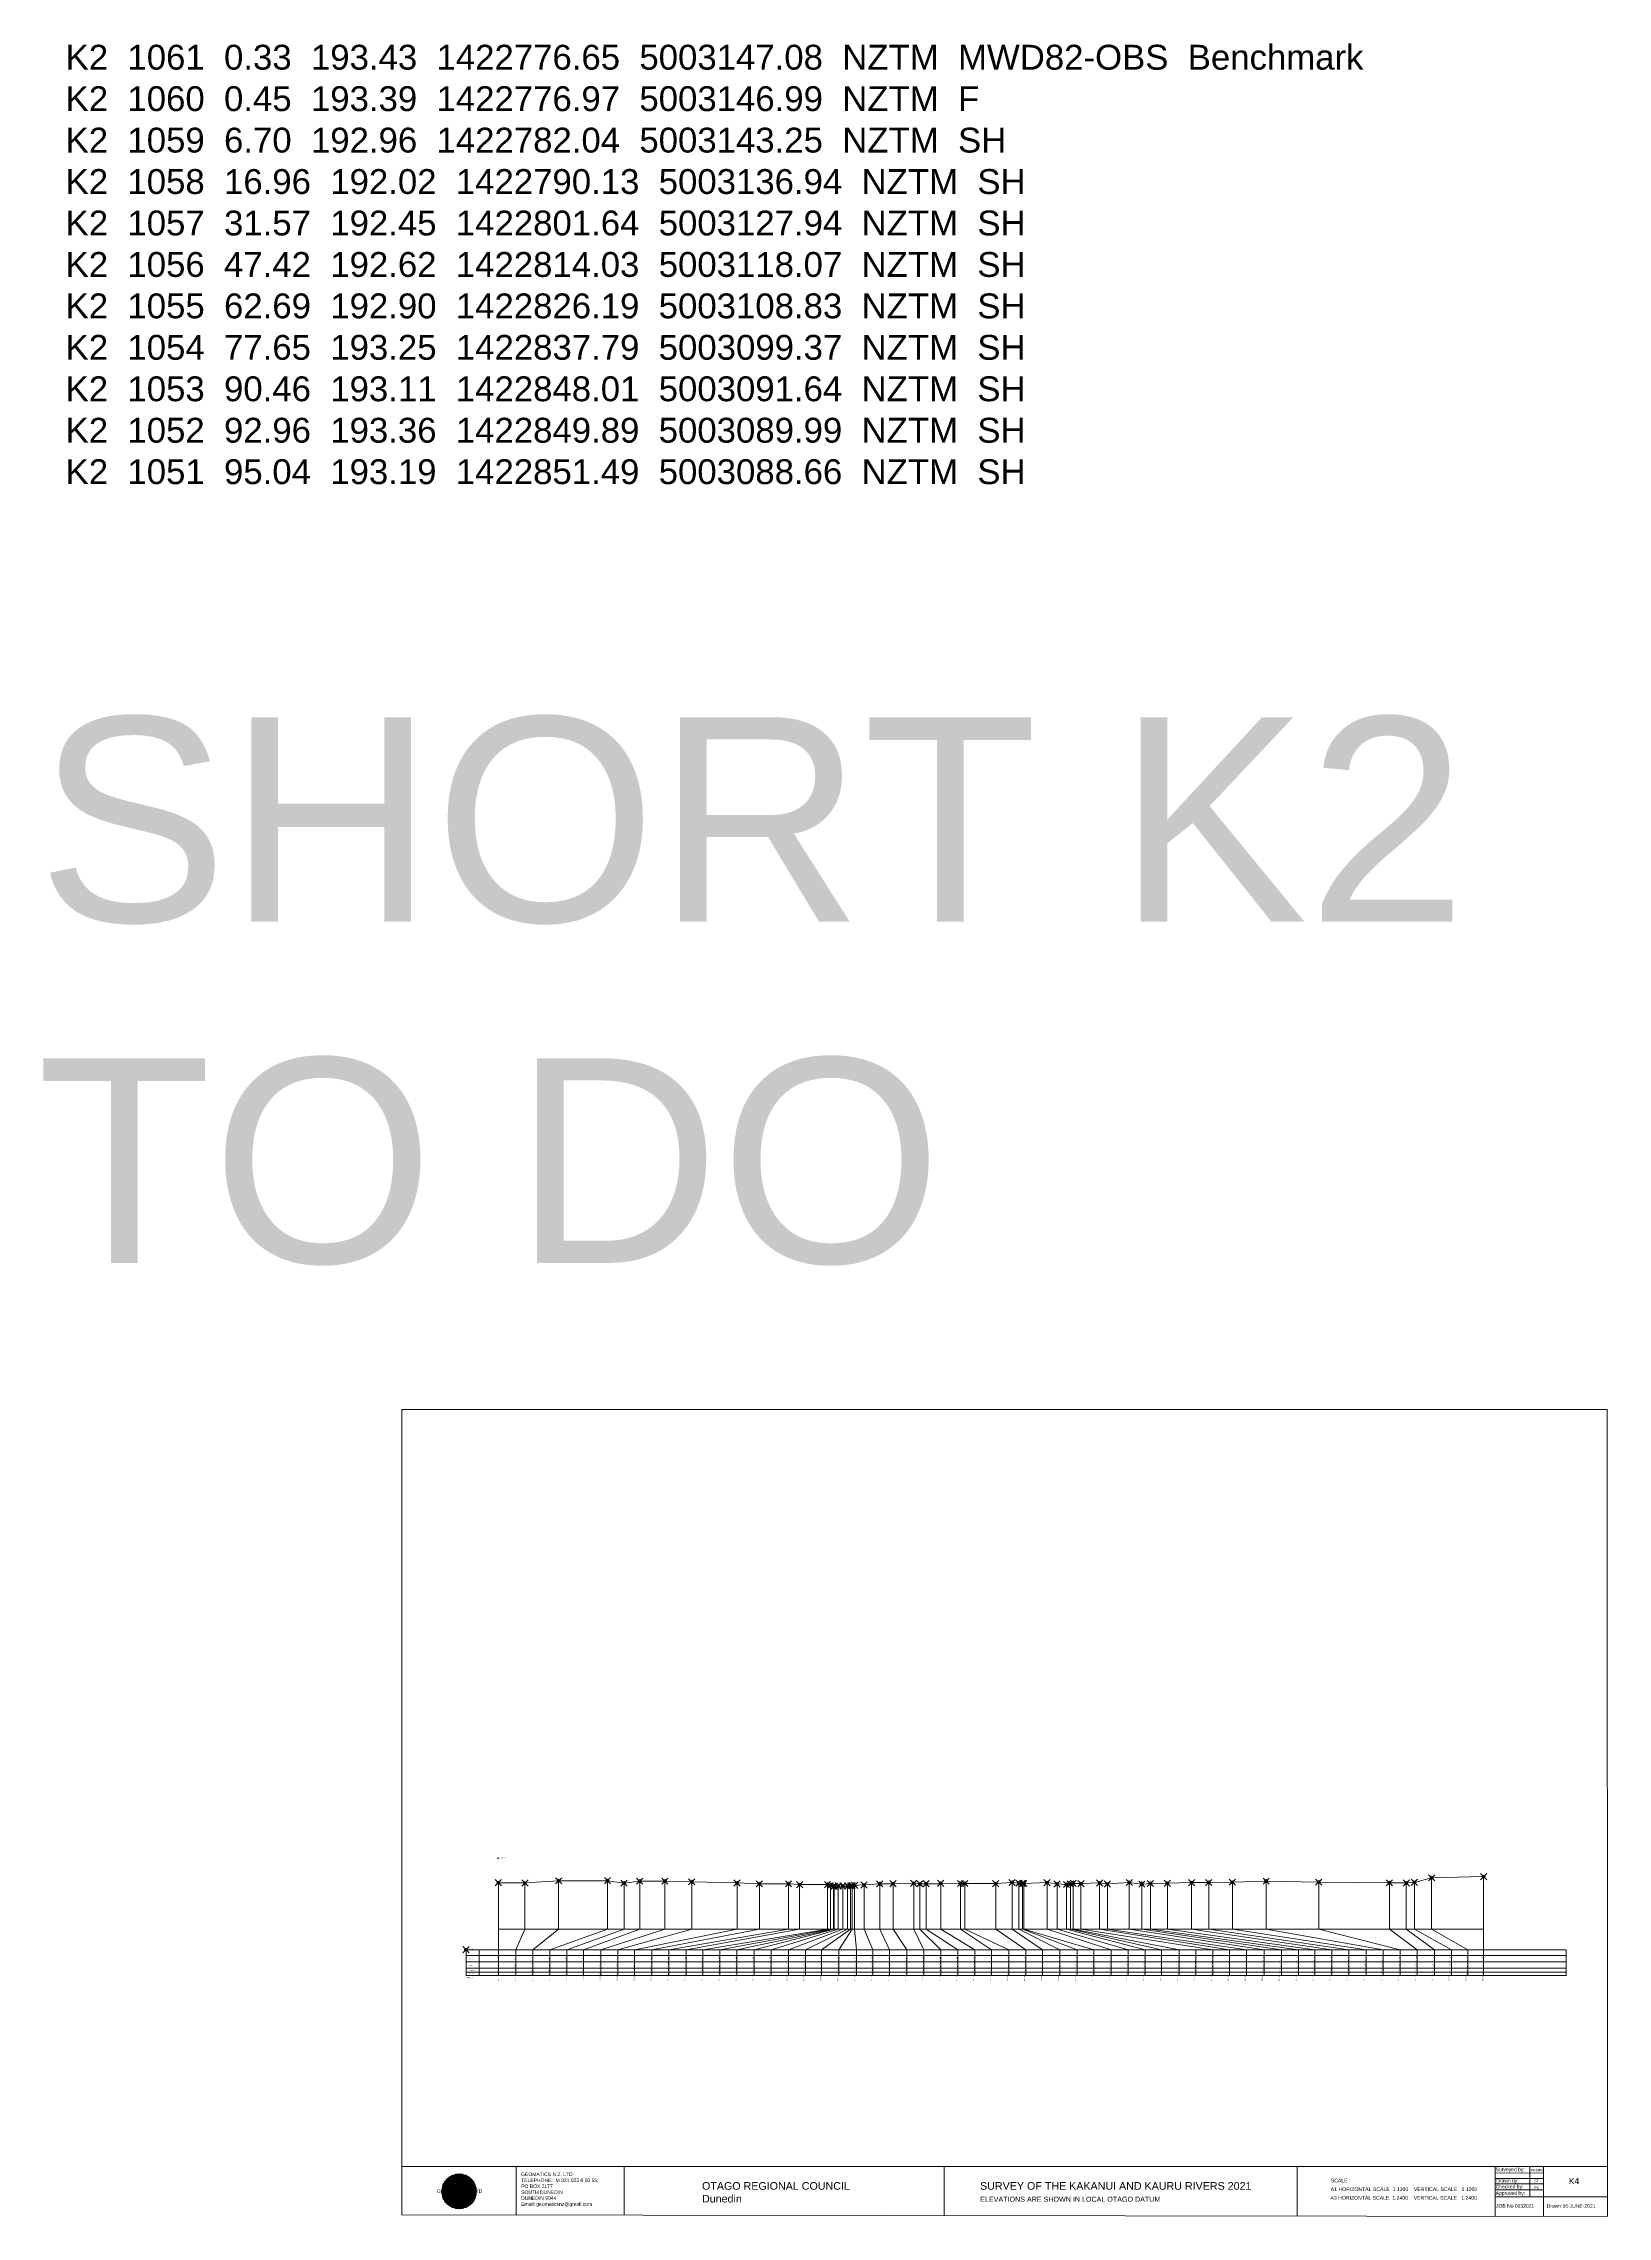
# Model space of a CAD drawing. Header units: millimetres. Extents: x -13548260 to 13046302109, y -19137686871 to 1424966580.
# Drawn here: x -11640657 to -10634557, y -26680 to 1371748 of the extents above; entities that cross this region are included whole.
import ezdxf

# ---------------------------------------------------------------- set-up
doc = ezdxf.new("R2010")
doc.units = ezdxf.units.MM
doc.header["$PDMODE"] = 35
doc.header["$PDSIZE"] = 2000
doc.layers.get('0').update_dxf_attribs({"lineweight": 0})
doc.layers.add('CODE', color=50, linetype='Continuous', lineweight=0)
doc.layers.add('geo', color=7, linetype='Continuous', lineweight=0)
doc.styles.get("Standard").update_dxf_attribs({"font": 'arial.ttf'})

# ---------------------------------------------------------------- blocks, each defined once
blk = doc.blocks.new('Geomatics_Circle_SPT')
at = {"layer": 'geo', "color": 2, "linetype": 'Continuous', "lineweight": 0}
for p, q in [((0, 25.2), (-25.2, 0)), ((-24.7, 4.9), (-4.9, 24.7)), ((-24.7, -4.9), (4.9, 24.7)), ((4.9, -24.7), (-24.7, 4.9)), ((-24.7, 0), (0, -24.7)), ((-9.7, 23.3), (-23.3, 9.6)), ((9.7, 23.3), (-23.3, -9.7)), ((-23.3, 9.7), (9.7, -23.3)), ((-21, 14), (-14, 21)), ((-21, -14), (14, 21)), ((14, -21), (-21, 14)), ((0, 0), (-17.8, 17.8)), ((0, 0), (-17.8, -17.8)), ((-14, 21), (21, -14)), ((21, 14), (-14, -21)), ((23.3, -9.7), (-9.7, 23.3)), ((-9.7, -23.3), (23.3, 9.7)), ((-4.9, 24.7), (24.7, -4.9)), ((24.7, 4.9), (-4.9, -24.7)), ((25.2, 0), (0, 25.2)), ((0, 0), (17.8, 17.8)), ((0, 0), (17.8, -17.8)), ((0, -24.8), (25.2, 0)), ((4.9, 24.7), (24.7, 4.9)), ((23.3, 9.7), (9.7, 23.3)), ((14, 21), (21, 14)), ((17.8, 18.1), (17.8, 18.1)), ((-4.9, -24.7), (-24.7, -4.9)), ((-23.3, -9.7), (-9.7, -23.3)), ((-14, -21), (-21, -14)), ((-17.8, -17.8), (-17.8, -17.8)), ((24.7, -4.9), (4.9, -24.7)), ((4.9, -24.7), (4.9, -24.7)), ((9.7, -23.3), (23.3, -9.7)), ((21, -14), (14, -21)), ((18.1, -17.8), (18.1, -17.8))]:
    blk.add_line(p, q, dxfattribs=at)
at = {"layer": 'geo', "color": 1, "linetype": 'Continuous', "lineweight": 0}
for p, q in [((-25.2, 0), (9.7, 23.3)), ((-25.2, 0), (-9.6, 23.3)), ((-25.2, 0), (23.3, 9.7)), ((-25.2, 0), (-23.3, 9.7)), ((-23.3, -9.7), (-25.2, 0)), ((-9.6, -23.3), (-25.2, 0)), ((9.7, -23.3), (-25.2, 0)), ((-4.9, 24.8), (-24.7, -4.9)), ((4.9, 24.7), (-24.7, 4.9)), ((14, 21), (-24.7, -4.9)), ((-14, 21), (-24.7, 4.9)), ((21, 14), (-24.7, 4.9)), ((-21, 14), (-24.7, -4.9)), ((0, 0), (-24.7, 4.9)), ((-24.7, 4.9), (-21, -14)), ((-24.7, 4.9), (-4.9, -24.7)), ((-24.7, 4.9), (14, -21)), ((-24.7, 4.9), (-24.7, 4.9)), ((0, 0), (-24.7, -4.9)), ((-23.3, 9.7), (0, 25.2)), ((-23.3, -9.6), (0, 25.2)), ((-23.3, -9.6), (17.8, 17.8)), ((-23.3, 9.7), (-17.8, 17.9)), ((-23.3, -9.6), (-17.8, 17.9)), ((-23.3, 9.7), (17.8, 17.8)), ((-17.8, -17.8), (-23.3, 9.7)), ((0, -25.2), (-23.3, 9.7)), ((-23.3, 9.7), (17.8, -17.8)), ((-23.3, 9.7), (25.2, 0)), ((-23.3, 9.4), (-23.3, 9.4)), ((-23.3, -9.7), (25.2, 0)), ((4.9, 24.8), (-21, -14)), ((-4.9, 24.7), (-21, 14)), ((14, 21), (-21, 14)), ((-14, 21), (-21, -14)), ((0, 0), (-21, 14)), ((-21, 14), (-14, -21)), ((-21, 14), (4.9, -24.7)), ((-21, 14), (-21, 14)), ((24.7, 4.9), (-21, 14)), ((0, 0), (-21, -14)), ((-17.9, 17.6), (-17.9, 17.6)), ((-17.8, 17.8), (9.7, 23.3)), ((-17.8, 17.8), (-9.6, 23.3)), ((-17.8, -17.8), (9.7, 23.3)), ((-17.8, -17.8), (-9.7, 23.3)), ((-9.7, -23.3), (-17.8, 17.8)), ((-17.8, 17.8), (9.7, -23.3)), ((-17.8, 17.8), (23.3, -9.6)), ((-17.8, 17.8), (23.3, 9.7)), ((-17.8, -17.8), (23.3, 9.7)), ((4.9, 24.7), (-14, 21)), ((-4.9, 24.7), (-14, -20.9)), ((0, 0), (-14, 21)), ((-14, 21), (-4.9, -24.7)), ((-14, 21), (-14, 21)), ((24.7, -4.9), (-14, 21)), ((21, 14), (-14, 21)), ((-14, -21), (24.7, 4.9)), ((0, 0), (-14, -21)), ((-9.8, 23.1), (-9.8, 23.1)), ((-9.7, 23.3), (0, 25.2)), ((-9.7, 23.3), (0, -25.2)), ((-9.7, -23.3), (0, 25.2)), ((-9.6, 23.3), (17.8, -17.8)), ((-9.6, 23.3), (25.2, 0)), ((-9.6, 23.3), (17.8, 17.8)), ((-9.6, -23.3), (17.8, 17.9)), ((25.2, 0), (-9.6, -23.3)), ((0, 0), (-4.9, 24.7)), ((-4.9, 24.7), (-4.9, 24.7)), ((21, -14), (-4.9, 24.7)), ((24.8, 4.9), (-4.9, 24.7)), ((14, 21), (-4.9, 24.7)), ((-4.9, -24.7), (21, 14)), ((0, 0), (-4.9, -24.7)), ((-0.2, 25.1), (-0.2, 25.1)), ((0, 25.2), (9.7, -23.3)), ((0, 25.2), (23.3, -9.7)), ((0, 25.2), (23.3, 9.7)), ((0, 25.2), (9.7, 23.3)), ((0, 0), (4.9, 24.7)), ((0, -25.2), (9.7, 23.3)), ((0, 0), (14, 21)), ((0, 0), (21, 14)), ((23.3, 9.7), (0, -25.2)), ((0, 0), (24.8, 4.9)), ((0, 0), (4.9, -24.7)), ((0, 0), (14, -21)), ((0, 0), (21, -14)), ((0, 0), (24.8, -4.9)), ((21, 14), (4.9, 24.8)), ((14, -21), (4.9, 24.7)), ((24.7, -4.9), (4.9, 24.7)), ((4.9, 24.7), (4.9, 24.7)), ((4.9, -24.7), (14, 21)), ((4.9, -24.7), (24.7, 4.9)), ((9.4, 23.3), (9.4, 23.3)), ((9.7, 23.3), (17.8, -17.8)), ((9.7, 23.3), (25.2, 0)), ((9.7, 23.3), (17.8, 17.9)), ((17.8, 17.8), (9.7, -23.3)), ((25.2, 0), (9.7, -23.3)), ((21, -14), (14, 21)), ((24.7, 4.9), (14, 21)), ((14, 21), (14, 21)), ((14, -21), (21, 14)), ((17.6, 17.9), (17.6, 17.9)), ((17.8, 17.8), (23.3, -9.7)), ((17.8, 17.8), (23.3, 9.7)), ((23.3, 9.7), (17.8, -17.8)), ((24.7, -4.9), (21, 14)), ((21, 14), (21, 14)), ((21, -14), (24.7, 4.9)), ((23.1, 9.8), (23.1, 9.8)), ((23.3, 9.7), (25.2, 0)), ((25.2, 0), (23.3, -9.6)), ((24.7, 4.9), (24.7, 4.9)), ((25.1, 0.2), (25.1, 0.2)), ((-25.2, 0), (23.3, -9.7)), ((-25.1, -0.2), (-25.1, -0.2)), ((-24.7, -4.9), (-24.7, -4.9)), ((-24.7, -4.9), (-14, -21)), ((-24.7, -4.9), (4.9, -24.7)), ((-24.7, -4.9), (21, -14)), ((-17.8, -17.8), (-23.3, -9.7)), ((0, -25.2), (-23.3, -9.6)), ((17.8, -17.8), (-23.3, -9.6)), ((-23.1, -9.8), (-23.1, -9.8)), ((-21, -14), (24.7, -4.9)), ((-21, -14), (-21, -14)), ((-21, -14), (-4.9, -24.7)), ((-21, -14), (14, -21)), ((23.3, -9.7), (-17.8, -17.8)), ((-9.6, -23.3), (-17.8, -17.8)), ((9.7, -23.3), (-17.8, -17.8)), ((-17.6, -17.9), (-17.6, -17.9)), ((-14, -21), (21, -14)), ((-14, -21), (-14, -21)), ((-14, -21), (4.9, -24.7)), ((17.8, -17.8), (-9.7, -23.3)), ((0, -25.2), (-9.7, -23.3)), ((-9.4, -23.3), (-9.4, -23.3)), ((-4.9, -24.7), (24.7, -4.9)), ((-4.9, -24.7), (14, -21)), ((-4.9, -24.7), (-4.9, -24.7)), ((23.3, -9.6), (0, -25.2)), ((9.7, -23.3), (0, -25.2)), ((0.2, -25.1), (0.2, -25.1)), ((4.9, -24.7), (21, -14)), ((4.9, -24.7), (4.9, -24.7)), ((17.8, -17.8), (9.7, -23.3)), ((9.8, -23.1), (9.8, -23.1)), ((14, -21), (24.7, -4.9)), ((14, -21), (14, -21)), ((23.3, -9.6), (17.8, -17.8)), ((17.9, -17.6), (17.9, -17.6)), ((21, -14), (21, -14)), ((23.3, -9.4), (23.3, -9.4)), ((24.7, -4.9), (24.7, -4.9))]:
    blk.add_line(p, q, dxfattribs=at)
at = {"layer": 'geo', "color": 114, "linetype": 'Continuous', "lineweight": 0}
for p, q in [((17.9, 17.8), (-25.2, 0)), ((-24.7, 4.9), (14, 21)), ((-24.7, -4.9), (21, 14)), ((-14, -21), (-24.7, 4.9)), ((9.7, 23.3), (-23.3, 9.7)), ((0, 0), (-23.3, 9.7)), ((-23.3, 9.7), (-9.7, -23.3)), ((0, 0), (-23.3, -9.7)), ((-4.9, -24.7), (-21, 14)), ((-20.9, 14), (4.9, 24.7)), ((24.8, 4.9), (-20.9, -14)), ((0, 25.2), (-17.8, 17.8)), ((-17.8, 17.8), (0, -25.2)), ((-14, 21), (-4.9, 24.7)), ((4.9, -24.7), (-14, 21)), ((0, 0), (-9.7, 23.3)), ((0, 0), (-9.7, -23.3)), ((-4.9, 24.7), (14, -21)), ((17.8, -17.8), (0, 25.2)), ((0, 0), (9.7, 23.3)), ((0, 0), (23.3, 9.7)), ((0, 0), (9.7, -23.3)), ((0, 0), (23.3, -9.7)), ((4.9, 24.7), (21, -14)), ((23.3, -9.7), (9.7, 23.3)), ((14, 21), (24.7, -4.9)), ((25.2, 0), (17.8, 17.8)), ((21, 14), (24.7, 4.9)), ((-25.2, 0), (-17.8, -17.8)), ((-21, -14), (-24.7, -4.9)), ((-17.8, -17.8), (25.2, 0)), ((24.8, -4.9), (-14, -21)), ((-9.6, -23.3), (23.3, -9.7)), ((21, -14), (-4.9, -24.8)), ((0, -25.2), (17.9, -17.8)), ((14, -21), (4.9, -24.8))]:
    blk.add_line(p, q, dxfattribs=at)
at = {"layer": 'geo', "color": 250, "linetype": 'Continuous', "lineweight": 0}
for p, q in [((0, 0), (-25.2, 0)), ((24.7, 4.9), (-24.7, 4.9)), ((-24.7, 4.9), (-24.7, -4.9)), ((-23.3, 9.7), (23.3, 9.7)), ((-23.3, 9.7), (-23.3, 9.7)), ((-23.3, -9.7), (-23.3, 9.7)), ((21, 14), (-21, 14)), ((-21, 14), (-21, -14)), ((-17.8, 17.8), (17.8, 17.8)), ((-17.8, -17.8), (-17.8, 17.8)), ((-14, 21), (-14, 21)), ((14, 21), (-14, 21)), ((-14, 20.9), (-14, -21)), ((-9.7, 23.3), (9.7, 23.3)), ((-9.7, -23.3), (-9.7, 23.3)), ((-4.9, 24.7), (4.9, 24.7)), ((-4.9, 24.7), (-4.9, -24.7)), ((0, 0), (0, 25.2)), ((0, 0), (0, -25.2)), ((0, 0), (25.2, 0)), ((4.9, 24.7), (4.9, -24.7)), ((9.7, -23.3), (9.7, 23.3)), ((14, 21), (14, -21)), ((17.8, -17.8), (17.8, 17.8)), ((21, 14), (21, 14)), ((21, -14), (21, 14)), ((23.3, 9.7), (23.3, -9.7)), ((24.7, 4.9), (24.7, 4.9)), ((24.7, -4.9), (24.7, 4.9)), ((-24.7, -4.9), (24.7, -4.9)), ((23.3, -9.7), (-23.3, -9.7)), ((-21, -14), (21, -14)), ((17.8, -17.8), (-17.8, -17.8)), ((-14, -21), (14, -21)), ((9.7, -23.3), (-9.7, -23.3)), ((-4.9, -24.7), (4.9, -24.7))]:
    blk.add_line(p, q, dxfattribs=at)
blk = doc.blocks.new('GeomaticsNZ TITLE BLOCK')
at = {"color": 7, "linetype": 'Continuous', "lineweight": 0}
for p, q in [((0, 94.9), (0, 1579.2)), ((0, 1579.2), (2363.4, 1579.2)), ((2363.4, 1579.2), (2364, 94.9)), ((2364, 94.9), (0, 94.9)), ((0, 94.9), (0, 0)), ((15.9, 94.9), (2364, 94.9)), ((224.3, 95.2), (224.3, -0.3)), ((2364, 94.9), (382.6, 94.9)), ((435.8, 95.2), (435.8, -0.7)), ((1063.4, 94.9), (1063.4, -2.4)), ((1755.4, 94.9), (1755.4, -2.6)), ((2143.9, 94.9), (2143.7, -3)), ((2211.5, 94.9), (2211.5, 36.1)), ((2238.6, 94.8), (2238.6, -3.2)), ((2364, -3.5), (2364, 94.9)), ((2143.6, 60.4), (2238.6, 60.4)), ((2143.8, 48.6), (2238.6, 48.6)), ((2143.9, 81.9), (2238.6, 81.7)), ((2143.9, 71), (2238.6, 71)), ((0, 0), (2364, -3.5)), ((2143.8, 35.4), (2364, 35.3))]:
    blk.add_line(p, q, dxfattribs=at)
at = {"color": 7, "linetype": 'Continuous', "lineweight": 0, "xscale": 1.36, "yscale": 1.36, "zscale": 1.36}
blk.add_blockref('Geomatics_Circle_SPT', (112.4, 45.7), dxfattribs=at)
at = {"color": 7, "linetype": 'Continuous', "lineweight": 0}
for s, p in [('PK&RR', (2213.2, 84.8)), ('ST', (2220.3, 63.6)), ('PK', (2220.4, 50.6))]:
    blk.add_text(s, height=5, dxfattribs=at).set_placement(p)
at = {"color": 7, "linetype": 'Continuous', "lineweight": 0, "attachment_point": 1}
for s, width, heights, insert, char_height in [('{\\C256;Surveyed by:}', 3535.727, [0], (2144.7, 92.4), 7), ('{\\C256;Geomatics N.Z. LTD                   }', 125.079, [15.8], (68.8, 49.9), 7), ('{\\C256;GEOMATICS N.Z. LTD                   \\PTELEPHONE:  M 021 023 6 00 55;\\PPO BOX 2177\\PSOUTH DUNEDIN\\PDUNEDIN 9044\\PEmail: geomaticsnz@gmail.com}', 3535.727, [94.7], (234, 82.7), 7), ('{\\C256;OTAGO REGIONAL COUNCIL\\PDunedin}', 3535.727, [0], (588.6, 64), 15), ('{\\C256;SURVEY OF THE KAKANUI AND KAURU RIVERS 2021}', 3535.727, [0], (1133.8, 64), 15), ('{\\C256;Approved by:}', 3535.727, [0], (2144.7, 45.9), 7), ('{\\C256;Checked by:}', 3535.727, [0], (2144.7, 58.6), 7), ('{\\C256;Drawn by:}', 3535.727, [0], (2145.8, 70.4), 7), ('{\\C256;ELEVATIONS ARE SHOWN IN LOCAL OTAGO DATUM}', 3535.727, [0], (1134.1, 35.4), 10), ('{\\C256;JOB No 0032021}', 3535.727, [0], (2145.3, 20.8), 7), ('{\\C256;Drawn:16-JUNE-2021}', 3535.727, [0], (2244.7, 20.7), 7)]:
    blk.add_mtext_dynamic_manual_height_columns(s, width=width, gutter_width=159, heights=heights, dxfattribs=dict(at, insert=insert, char_height=char_height))

msp = doc.modelspace()

# ---------------------------------------------------------------- linework, layer by layer
at = {"color": 1, "linetype": 'Continuous', "lineweight": 0}
msp.add_line((-11348919.688, 203833.993), (-11347627.721, 203833.993), dxfattribs=at)
at = {"color": 7, "lineweight": 0}
for p, q in [((-11347999.353, 188125), (-11347999.353, 128457.071)), ((-11330973.959, 188026), (-11330973.959, 158250.693)), ((-11309311.701, 189337), (-11309311.701, 158250.693)), ((-11277816.056, 189459), (-11277816.056, 158250.693)), ((-11267186.444, 187889), (-11267186.444, 158250.693)), ((-11257143.441, 189170), (-11257143.441, 158250.693)), ((-11240927.178, 189121), (-11240927.178, 158250.693)), ((-11223643.038, 188721), (-11223643.038, 158250.693)), ((-11194489.834, 188023), (-11194489.834, 158250.693)), ((-11180140.011, 187454), (-11180140.011, 158250.693)), ((-11161375.065, 187455), (-11161375.065, 158250.693)), ((-11154230.516, 186895), (-11154230.516, 158250.693)), ((-11136326.335, 186906), (-11136326.335, 158250.693)), ((-11134397.09, 186326), (-11134397.09, 158250.693)), ((-11132441.569, 185766), (-11132441.569, 158250.693)), ((-11131928.462, 185956), (-11131928.462, 158250.693)), ((-11129415.729, 186027), (-11129415.729, 158250.693)), ((-11126445.468, 186027), (-11126445.468, 158250.693)), ((-11123428.981, 185997), (-11123428.981, 158250.693)), ((-11121507.577, 186117), (-11121507.577, 158250.693)), ((-11120502.799, 186347), (-11120502.799, 158250.693)), ((-11118887.484, 186517), (-11118887.484, 158250.693)), ((-11112782.891, 186717), (-11112782.891, 158250.693)), ((-11102696.92, 187418), (-11102696.92, 158250.693)), ((-11094117.854, 187528), (-11094117.854, 158250.693)), ((-11080822.991, 187699), (-11080822.991, 158250.693)), ((-11076926.861, 187389), (-11076926.861, 158250.693)), ((-11072859.395, 187520), (-11072859.395, 158250.693)), ((-11063492.256, 187750), (-11063492.256, 158250.693)), ((-11050743.347, 187671), (-11050743.347, 158250.693)), ((-11048026.557, 187671), (-11048026.557, 158250.693)), ((-11028114.405, 187532), (-11028114.405, 158250.693)), ((-11017579.948, 188303), (-11017579.948, 158250.693)), ((-11013146.531, 187873), (-11013146.531, 158250.693)), ((-11010877.809, 187813), (-11010877.809, 158250.693)), ((-11010012.842, 187663), (-11010012.842, 158250.693)), ((-10995122.865, 188194), (-10995122.865, 158250.693)), ((-10988625.517, 187364), (-10988625.517, 158250.693)), ((-10982597.611, 186984), (-10982597.611, 158250.693)), ((-10980094.52, 187365), (-10980094.52, 158250.693)), ((-10978321.506, 187745), (-10978321.506, 158250.693)), ((-10973294.922, 187575), (-10973294.922, 158250.693)), ((-10961275.562, 187966), (-10961275.562, 158250.693)), ((-10956304.292, 187386), (-10956304.292, 158250.693)), ((-10942191.844, 188267), (-10942191.844, 158250.693)), ((-10934143.684, 189121), (-10934143.684, 158250.693)), ((-10928637.271, 187637), (-10928637.271, 158250.693)), ((-10917683.692, 187748), (-10917683.692, 158250.693)), ((-10902128.979, 188219), (-10902128.979, 158250.693)), ((-10891077.417, 188279), (-10891077.417, 158250.693)), ((-10875900.349, 188460), (-10875900.349, 158250.693)), ((-10854117.463, 189161), (-10854117.463, 158250.693)), ((-10820356.277, 188533), (-10820356.277, 158250.693)), ((-10774889.766, 188086), (-10774889.766, 158250.693)), ((-10763976.936, 187996), (-10763976.936, 158250.693)), ((-10758814.361, 189121), (-10758814.361, 158250.693)), ((-10747680.241, 191287), (-10747680.241, 158250.693)), ((-10714254.904, 192049), (-10714254.904, 158250.693)), ((-11347999.353, 158250.693), (-10714254.904, 158250.693)), ((-10714254.904, 159896.811), (-10714254.904, 128457.071)), ((-11368811.273, 145000), (-11368811.273, 128457.071)), ((-11368811.273, 145000), (-10661137.797, 145000)), ((-11368811.273, 141298.035), (-10661137.797, 141298.035)), ((-11360374.638, 145000), (-11360374.638, 128457.071)), ((-10661137.797, 128457.071), (-10661137.797, 145000)), ((-11368811.273, 137232.638), (-10661137.797, 137232.638)), ((-11368811.273, 133169.459), (-10661137.797, 133169.459)), ((-11368811.273, 130596.644), (-10661137.797, 130596.644)), ((-11368811.273, 128457.071), (-10661137.797, 128457.071))]:
    msp.add_line(p, q, dxfattribs=at)
for p, q in [((-11330973.959, 158250.693), (-11336873.94, 145000)), ((-11309311.701, 158250.693), (-11325887.048, 145000)), ((-11277816.056, 158250.693), (-11314868.903, 145000)), ((-11267186.444, 158250.693), (-11303962.646, 145000)), ((-11257143.441, 158250.693), (-11293230.139, 145000)), ((-11240927.178, 158250.693), (-11282130.894, 145000)), ((-11223643.038, 158250.693), (-11271281.707, 145000)), ((-11194489.834, 158250.693), (-11260377.024, 145000)), ((-11180140.011, 158250.693), (-11249324.3, 145000)), ((-11161375.065, 158250.693), (-11238280.231, 145000)), ((-11154230.516, 158250.693), (-11227327.774, 145000)), ((-11136326.335, 158250.693), (-11216498.182, 145000)), ((-11134397.09, 158250.693), (-11205662.334, 145000)), ((-11132441.569, 158250.693), (-11194634.284, 145000)), ((-11131928.462, 158250.693), (-11183514.764, 145000)), ((-11129415.729, 158250.693), (-11172613.87, 145000)), ((-11126445.468, 158250.693), (-11161461.56, 145000)), ((-11123428.981, 158250.693), (-11150454.107, 145000)), ((-11121507.577, 158250.693), (-11140160.319, 145000)), ((-11120502.799, 158250.693), (-11129102.053, 145000))]:
    msp.add_line(p, q)
at = {"lineweight": 0}
for p, q in [((-11118887.484, 158250.693), (-11117716.563, 145000)), ((-11112782.891, 158250.693), (-11107146.112, 145000)), ((-11102696.92, 158250.693), (-11096359.824, 145000)), ((-11094117.854, 158250.693), (-11085311.928, 145000)), ((-11080822.991, 158250.693), (-11074410.07, 145000)), ((-11076926.861, 158250.693), (-11063355.058, 145000)), ((-11072859.395, 158250.693), (-11052514.417, 145000)), ((-11063492.256, 158250.693), (-11041652.751, 145000)), ((-11050743.347, 158250.693), (-11030726.755, 145000)), ((-11048026.557, 158250.693), (-11019606.556, 145000)), ((-11028114.405, 158250.693), (-11008680.489, 145000)), ((-11017579.948, 158250.693), (-10997940.007, 145000)), ((-11013146.531, 158250.693), (-10986921.326, 145000)), ((-11010877.809, 158250.693), (-10975644.72, 145000)), ((-11010012.842, 158250.693), (-10965023.314, 145000)), ((-10995122.865, 158250.693), (-10953885.95, 145000)), ((-10988625.517, 158250.693), (-10942947.511, 145000)), ((-10982597.611, 158250.693), (-10932058.775, 145000)), ((-10980094.52, 158250.693), (-10921467.478, 145000)), ((-10978321.506, 158250.693), (-10910172.349, 145000)), ((-10888505.335, 145000), (-10973294.922, 158250.693)), ((-10877682.824, 145000), (-10961275.562, 158250.693)), ((-10866751.5, 145000), (-10956304.292, 158250.693)), ((-10855355.175, 145000), (-10942191.844, 158250.693)), ((-10844236.764, 145000), (-10934143.684, 158250.693)), ((-10928637.271, 158250.693), (-10833440.643, 145000)), ((-10822772.393, 145000), (-10917683.692, 158250.693)), ((-10811870.463, 145000), (-10902128.979, 158250.693)), ((-10801000.107, 145000), (-10891077.417, 158250.693)), ((-10875900.349, 158250.693), (-10789897.394, 145000)), ((-10778974.33, 145000), (-10854117.463, 158250.693)), ((-10767848.052, 145000), (-10820356.277, 158250.693)), ((-10757026.614, 145000), (-10774889.766, 158250.693)), ((-10745900.371, 145000), (-10763976.936, 158250.693)), ((-10734977.308, 145000), (-10758814.361, 158250.693)), ((-10747680.241, 158250.693), (-10724368.632, 145000)), ((-11336873.94, 128457.071), (-11336873.94, 145000)), ((-11325887.048, 128457.071), (-11325887.048, 145000)), ((-11314868.903, 128457.071), (-11314868.903, 145000)), ((-11303962.646, 128457.071), (-11303962.646, 145000)), ((-11293230.139, 128457.071), (-11293230.139, 145000)), ((-11282130.894, 128457.071), (-11282130.894, 145000)), ((-11271281.707, 128457.071), (-11271281.707, 145000)), ((-11260377.024, 128457.071), (-11260377.024, 145000)), ((-11249324.3, 128457.071), (-11249324.3, 145000)), ((-11238280.231, 128457.071), (-11238280.231, 145000)), ((-11227327.774, 128457.071), (-11227327.774, 145000)), ((-11216498.182, 128457.071), (-11216498.182, 145000)), ((-11205662.334, 128457.071), (-11205662.334, 145000)), ((-11194634.284, 128457.071), (-11194634.284, 145000)), ((-11183514.764, 128457.071), (-11183514.764, 145000)), ((-11172613.87, 128457.071), (-11172613.87, 145000)), ((-11161461.56, 128457.071), (-11161461.56, 145000)), ((-11150454.107, 128457.071), (-11150454.107, 145000)), ((-11140160.319, 128457.071), (-11140160.319, 145000)), ((-11129102.053, 128457.071), (-11129102.053, 145000)), ((-11117716.563, 128457.071), (-11117716.563, 145000)), ((-11107146.112, 128457.071), (-11107146.112, 145000)), ((-11096359.824, 128457.071), (-11096359.824, 145000)), ((-11085311.928, 128457.071), (-11085311.928, 145000)), ((-11074410.07, 128457.071), (-11074410.07, 145000)), ((-11063355.058, 128457.071), (-11063355.058, 145000)), ((-11052514.417, 128457.071), (-11052514.417, 145000)), ((-11041652.751, 128457.071), (-11041652.751, 145000)), ((-11030726.755, 128457.071), (-11030726.755, 145000)), ((-11019606.556, 128457.071), (-11019606.556, 145000)), ((-11008680.489, 128457.071), (-11008680.489, 145000)), ((-10997940.007, 128457.071), (-10997940.007, 145000)), ((-10986921.326, 128457.071), (-10986921.326, 145000)), ((-10975644.72, 128457.071), (-10975644.72, 145000)), ((-10965023.314, 128457.071), (-10965023.314, 145000)), ((-10953885.95, 128457.071), (-10953885.95, 145000)), ((-10942947.511, 128457.071), (-10942947.511, 145000)), ((-10932058.775, 128457.071), (-10932058.775, 145000)), ((-10921467.478, 128457.071), (-10921467.478, 145000)), ((-10910172.349, 128457.071), (-10910172.349, 145000)), ((-10899394.679, 128457.071), (-10899394.679, 145000)), ((-10888505.335, 128457.071), (-10888505.335, 145000)), ((-10877682.824, 128457.071), (-10877682.824, 145000)), ((-10866751.5, 128457.071), (-10866751.5, 145000)), ((-10855355.175, 128457.071), (-10855355.175, 145000)), ((-10844236.764, 128457.071), (-10844236.764, 145000)), ((-10833440.643, 128457.071), (-10833440.643, 145000)), ((-10822772.393, 128457.071), (-10822772.393, 145000)), ((-10811870.463, 128457.071), (-10811870.463, 145000)), ((-10801000.107, 128457.071), (-10801000.107, 145000)), ((-10789897.394, 128457.071), (-10789897.394, 145000)), ((-10778974.33, 128457.071), (-10778974.33, 145000)), ((-10767848.052, 128457.071), (-10767848.052, 145000)), ((-10757026.614, 128457.071), (-10757026.614, 145000)), ((-10745900.371, 128457.071), (-10745900.371, 145000)), ((-10734977.308, 128457.071), (-10734977.308, 145000)), ((-10724368.632, 128457.071), (-10724368.632, 145000))]:
    msp.add_line(p, q, dxfattribs=at)
at = {"color": 1, "lineweight": 0}
for points in [[(-11347999.353, 188125), (-11330973.959, 188026), (-11309311.701, 189337), (-11277816.056, 189337), (-11267186.444, 187889), (-11257143.441, 189170), (-11240927.178, 189121), (-11223643.038, 188721), (-11194489.834, 188023), (-11180140.011, 187454), (-11161375.065, 187455), (-11154230.516, 186895), (-11136326.335, 186906), (-11134397.09, 186326), (-11132441.569, 185766), (-11131928.462, 185956), (-11129415.729, 186027), (-11126445.468, 186027), (-11123428.981, 185997), (-11121507.577, 186117), (-11120502.799, 186347), (-11112782.891, 186717), (-11102696.92, 187418), (-11094117.854, 187528), (-11080822.991, 187699), (-11076926.861, 187389), (-11072859.395, 187520), (-11063492.256, 187520), (-11050743.347, 187671), (-11048026.557, 187671), (-11028114.405, 187532), (-11017579.948, 188303), (-11013146.531, 187873), (-11010877.809, 187813), (-11010012.842, 187663), (-10995122.865, 188194), (-10988625.517, 187364), (-10982597.611, 186984), (-10980094.52, 187365), (-10978321.506, 187745), (-10973294.922, 187575), (-10961275.562, 187966), (-10956304.292, 187386), (-10942191.844, 188267), (-10934143.684, 187177), (-10928637.271, 187637), (-10917683.692, 187748), (-10902128.979, 188219)], [(-10902128.979, 188219), (-10891077.417, 188279), (-10875900.349, 188460), (-10854117.463, 189161), (-10820356.277, 188533), (-10774889.766, 188086), (-10763976.936, 187996), (-10758814.361, 188327), (-10747680.241, 191287), (-10714254.904, 192049)]]:
    msp.add_lwpolyline(points, dxfattribs=at)
at = {"color": 7, "lineweight": 0}
for p in [(-11347999.353, 188125), (-11330973.959, 188026), (-11309311.701, 189337), (-11277816.056, 189459), (-11267186.444, 187889), (-11257143.441, 189170), (-11240927.178, 189121), (-11223643.038, 188721), (-11194489.834, 188023), (-11180140.011, 187454), (-11161375.065, 187455), (-11154230.516, 186895), (-11136326.335, 186906), (-11134397.09, 186326), (-11132441.569, 185766), (-11131928.462, 185956), (-11129415.729, 186027), (-11126445.468, 186027), (-11123428.981, 185997), (-11121507.577, 186117), (-11120502.799, 186347), (-11118887.484, 186517), (-11112782.891, 186717), (-11102696.92, 187418), (-11094117.854, 187528), (-11080822.991, 187699), (-11076926.861, 187389), (-11072859.395, 187520), (-11063492.256, 187750), (-11050743.347, 187621), (-11048026.557, 187671), (-11028114.405, 187532), (-11017579.948, 188303), (-11013146.531, 187873), (-11010877.809, 187813), (-10995122.865, 188194), (-10988625.517, 187364), (-10982597.611, 186984), (-10980094.52, 187365), (-10978321.506, 187745), (-10973294.922, 187575), (-10961275.562, 187966), (-10956304.292, 187386), (-10942191.844, 188267), (-10942191.844, 188267), (-10934143.684, 187177), (-10928637.271, 187637), (-10917683.692, 187748), (-10902128.979, 188219), (-10891077.417, 188279), (-10875900.349, 188460), (-10854117.463, 189161), (-10820356.277, 188533), (-10774889.766, 188086), (-10763976.936, 187996), (-10758814.361, 188327), (-10747680.241, 191287), (-10714254.904, 192049), (-11368811.273, 144999.998)]:
    msp.add_point(p, dxfattribs=at)
at = {"color": 32, "lineweight": 0, "true_color": 0xcd6928}
msp.add_point((-11010012.842, 187663), dxfattribs=at)

# ---------------------------------------------------------------- block references
at = {"color": 7, "lineweight": 0, "xscale": 328.0893611588879, "yscale": 328.0893611588879, "zscale": 328.0893611588879}
msp.add_blockref('GeomaticsNZ TITLE BLOCK', (-11410155.99, -25517.453), dxfattribs=at)

# ---------------------------------------------------------------- texts
at = {"linetype": 'Continuous', "lineweight": 0}
msp.add_text('Ground Level', height=500, dxfattribs=at).set_placement((-11347024.546, 203811.789))
at = {"color": 7, "lineweight": 0}
for s, height, p in [('DATUM 145.00', 500, (-11368811.259, 145176.555)), ('Section K4', 601.4869, (-11368811.273, 126712.01)), ('Ground Level', 500, (-11366955.94, 131604.406)), ('Easting', 500, (-11366977.685, 134732.597)), ('Northing', 500, (-11366975.223, 138778.38)), ('Chainage', 500, (-11366953.068, 129294.066)), ('A3 HORIZONTAL SCALE  1:2400    VERTICAL SCALE   1:2400 ', 2361.21869, (-10812776.916, -15842.361)), ('A1 HORIZONTAL SCALE  1:1200    VERTICAL SCALE   1:1200 ', 2361.21869, (-10812599.697, -10285.524)), ('SCALE :  ', 2361.2187, (-10812575.542, -4728.688)), ('K4', 3935.3645, (-10659463.358, -5762.706))]:
    msp.add_text(s, height=height, dxfattribs=at).set_placement(p)
for s, p in [('0.08    188.13  1422981.94  5003529.54', (-11348005.707, 128428.081)), ('17.10   188.03  1422996.67  5003520.95', (-11337070.313, 128381.014)), ('38.76   189.34  1423016.26  5003511.62', (-11326134.919, 128427.74)), ('70.26   189.46  1423044.60  5003497.86', (-11315199.525, 128423.988)), ('80.89   187.89  1423054.38  5003493.65', (-11304264.131, 128428.763)), ('90.93   189.17  1423061.65  5003485.88', (-11293328.737, 128428.081)), ('107.15  189.12  1423075.58  5003477.56', (-11282393.343, 128381.014)), ('124.43  188.72  1423090.78  5003469.33', (-11271457.949, 128381.014)), ('153.59  188.02  1423119.94  5003462.23', (-11260522.555, 128381.014)), ('167.94  187.45  1423132.74  5003455.74', (-11249587.161, 128381.014)), ('186.70  187.46  1423147.45  5003443.25', (-11238651.768, 128381.014)), ('193.85  186.90  1423156.70  5003445.77', (-11227716.374, 128381.014)), ('211.75  186.91  1423169.63  5003431.61', (-11216780.98, 128436.608)), ('213.68  186.33  1423171.55  5003431.12', (-11205845.586, 128436.608)), ('215.63  185.77  1423181.90  5003448.94', (-11194910.192, 128436.608)), ('216.15  185.96  1423173.89  5003430.27', (-11183974.798, 128436.608)), ('218.66  186.03  1423176.15  5003429.17', (-11173039.404, 128436.608)), ('221.63  186.03  1423178.63  5003427.50', (-11162104.01, 128436.608)), ('224.65  186.00  1423181.25  5003426.00', (-11151168.616, 128436.608)), ('226.57  186.12  1423183.01  5003425.22', (-11140233.222, 128436.608)), ('227.57  186.35  1423183.95  5003424.85', (-11129297.828, 128436.608)), ('229.19  186.52  1423185.23  5003423.81', (-11118362.434, 128436.608)), ('235.29  186.72  1423190.54  5003420.79', (-11107427.04, 128436.608)), ('245.38  187.42  1423199.37  5003415.91', (-11096491.646, 128436.608)), ('253.96  187.53  1423206.97  5003411.93', (-11085556.252, 128436.608)), ('267.25  187.70  1423218.95  5003406.15', (-11074620.858, 128436.608)), ('271.15  187.39  1423222.16  5003403.88', (-11063685.464, 128436.608)), ('275.22  187.52  1423226.08  5003402.60', (-11052750.07, 128436.608)), ('284.58  187.75  1423235.12  5003399.69', (-11041814.676, 128436.608)), ('297.33  187.62  1423245.38  5003391.78', (-11030879.283, 128436.608)), ('300.05  187.67  1423247.53  5003390.03', (-11019943.889, 128427.74)), ('319.96  187.53  1423265.65  5003381.71', (-11009008.495, 128427.74)), ('330.50  188.30  1423274.73  5003376.34', (-10998073.101, 128427.74)), ('334.93  187.87  1423278.53  5003374.04', (-10987137.707, 128427.74)), ('337.20  187.81  1423281.53  5003374.89', (-10976202.313, 128427.74)), ('338.06  187.66  1423281.04  5003372.08', (-10965266.919, 128427.74)), ('352.95  188.19  1423295.02  5003366.68', (-10954331.525, 128427.74)), ('359.45  187.36  1423300.96  5003364.02', (-10943396.131, 128427.74)), ('365.48  186.98  1423305.73  5003360.13', (-10932460.737, 128427.74)), ('367.98  187.37  1423307.88  5003358.84', (-10921525.343, 128427.74)), ('369.75  187.75  1423309.75  5003358.59', (-10910589.949, 128427.74)), ('374.78  187.58  1423314.76  5003357.33', (-10899654.555, 128427.74)), ('386.80  187.97  1423325.11  5003351.18', (-10888719.161, 128427.74)), ('391.77  187.39  1423329.46  5003348.77', (-10877783.767, 128427.74)), ('405.88  188.27  1423341.95  5003342.20', (-10866848.373, 128448.204)), ('405.88  188.27  1423341.95  5003342.20', (-10855912.979, 128448.204)), ('413.93  187.18  1423348.80  5003337.93', (-10844977.585, 128448.204)), ('419.44  187.64  1423354.17  5003336.32', (-10834042.191, 128448.204)), ('430.39  187.75  1423363.89  5003331.27', (-10823106.798, 128448.204)), ('445.95  188.22  1423377.87  5003324.44', (-10812171.404, 128448.204)), ('457.00  188.28  1423387.69  5003319.37', (-10801236.01, 128448.204)), ('472.18  188.46  1423400.36  5003310.84', (-10790300.616, 128448.204)), ('493.96  189.16  1423420.28  5003301.93', (-10779365.222, 128448.204)), ('527.72  188.53  1423449.94  5003285.79', (-10768429.828, 128428.081)), ('573.19  188.09  1423490.76  5003265.74', (-10757494.434, 128428.081)), ('584.10  188.00  1423499.35  5003258.61', (-10746559.04, 128428.081)), ('589.26  188.33  1423506.13  5003260.47', (-10735623.646, 128428.081)), ('600.40  191.29  1423514.57  5003252.55', (-10724688.252, 128430.809)), ('633.82  192.05  1423543.83  5003236.37', (-10714467.517, 128430.809))]:
    msp.add_text(s, height=500, rotation=90, dxfattribs=at).set_placement(p)
at = {"insert": (-11626410.46, 1370896.325), "char_height": 16000, "width": 874894.95225, "attachment_point": 1}
msp.add_mtext('K2  1061  0.33  193.43  1422776.65  5003147.08  NZTM  MWD82-OBS  Benchmark\\PK2  1060  0.45  193.39  1422776.97  5003146.99  NZTM  F  \\PK2  1059  6.70  192.96  1422782.04  5003143.25  NZTM  SH  \\PK2  1058  16.96  192.02  1422790.13  5003136.94  NZTM  SH  \\PK2  1057  31.57  192.45  1422801.64  5003127.94  NZTM  SH  \\PK2  1056  47.42  192.62  1422814.03  5003118.07  NZTM  SH  \\PK2  1055  62.69  192.90  1422826.19  5003108.83  NZTM  SH  \\PK2  1054  77.65  193.25  1422837.79  5003099.37  NZTM  SH  \\PK2  1053  90.46  193.11  1422848.01  5003091.64  NZTM  SH  \\PK2  1052  92.96  193.36  1422849.89  5003089.99  NZTM  SH  \\PK2  1051  95.04  193.19  1422851.49  5003088.66  NZTM  SH  ', dxfattribs=at)
at = {"insert": (-11644788.004, 938158.698), "char_height": 131654.5019, "attachment_point": 1}
msp.add_mtext_dynamic_manual_height_columns('SHORT K2 TO DO', width=1025714.001, gutter_width=658272.51, heights=[0], dxfattribs=at)
at = {"layer": 'CODE', "color": 7}
for s, p in [('4009   Y', (-11347783.456, 124989.865)), ('4010   Y', (-11336870.71, 124989.865)), ('4011   Y', (-11325957.963, 124989.865)), ('4012   F', (-11315045.216, 124989.865)), ('4013   SH', (-11304125.989, 124989.865)), ('4014   SH', (-11293206.421, 124989.865)), ('4015   SH', (-11282287.194, 124989.865)), ('4016   SH', (-11271367.967, 124989.865)), ('4017   SH', (-11260448.74, 124989.865)), ('4018   SH', (-11249529.513, 124989.865)), ('4021   SH', (-11238610.287, 124989.865)), ('4019   SH', (-11227691.06, 124989.865)), ('3084   BB', (-11216778.313, 124969.401)), ('3083   W', (-11205865.225, 124969.401)), ('4020   W', (-11194952.137, 124989.865)), ('3082   SH', (-11184032.91, 124969.401)), ('3081   SH', (-11173113.342, 124969.401)), ('3080   SH', (-11162193.774, 124969.401)), ('3079   SH', (-11151274.206, 124969.401)), ('3078   SH', (-11140354.638, 124969.401)), ('3077   W', (-11129441.551, 124969.401)), ('3076   SH', (-11118521.983, 124969.401)), ('3075   SH', (-11107602.415, 124969.401)), ('3074   SH', (-11096682.847, 124969.401)), ('3073   SH', (-11085763.279, 124969.401)), ('3072   SH', (-11074843.711, 124969.401)), ('3071   SH', (-11063924.143, 124969.401)), ('3070   SH', (-11053004.575, 124969.401)), ('3069   SH', (-11042085.007, 124969.401)), ('3068   SH', (-11031165.439, 124969.401)), ('3067   SH', (-11020245.871, 124969.401)), ('3039   SH', (-11009326.303, 124969.401)), ('3040   SH', (-10998406.735, 124969.401)), ('3041   SH', (-10987487.167, 124969.401)), ('3042   SH', (-10976567.599, 124969.401)), ('3043   SH', (-10965648.031, 124969.401)), ('3044   SH', (-10954728.463, 124969.401)), ('3045   W', (-10943815.375, 124969.401)), ('3046   SH', (-10932895.807, 124969.401)), ('3047   W', (-10921982.719, 124969.401)), ('3048   SH', (-10911063.151, 124969.401)), ('3049   SH', (-10900143.583, 124969.401)), ('3050   SH', (-10889224.015, 124969.401)), ('3051   SH', (-10878304.447, 124969.401)), ('3052   SH', (-10867384.879, 124969.401)), ('3053   SH', (-10856465.311, 124969.401)), ('3054   SH', (-10845545.743, 124969.401)), ('3055   SH', (-10834626.175, 124969.401)), ('3056   SH', (-10823706.607, 124969.401)), ('3057   SH', (-10812787.039, 124969.401)), ('3058   SH', (-10801867.471, 124969.401)), ('3059   SH', (-10790947.903, 124969.401)), ('3060   SH', (-10780028.335, 124969.401)), ('3061   SH', (-10769108.767, 124969.401)), ('3062   SH', (-10758189.199, 124969.401)), ('3063   SH', (-10747269.631, 124969.401)), ('3064   SH', (-10736350.063, 124969.401)), ('3065   TB', (-10725436.975, 124969.401)), ('3066   SH', (-10714517.407, 124969.401))]:
    msp.add_text(s, height=500, rotation=90, dxfattribs=at).set_placement(p)

doc.saveas('drawing.dxf')
